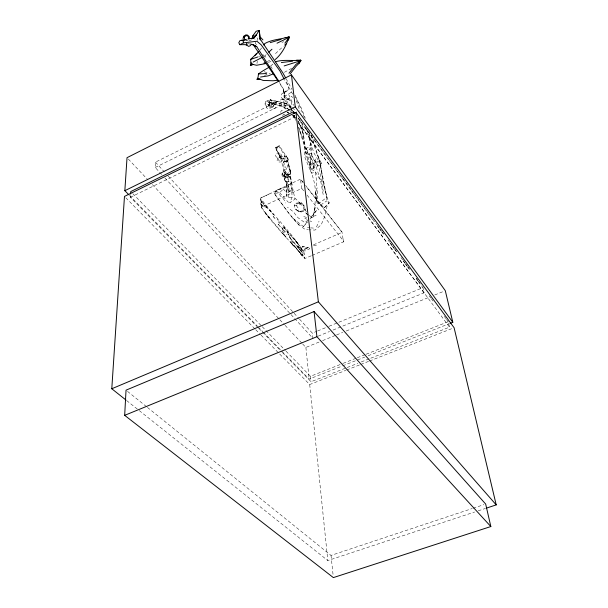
<?xml version="1.0" encoding="UTF-8"?>
<svg xmlns="http://www.w3.org/2000/svg" width="608" height="608" viewBox="0 0 608 608"><rect width="100%" height="100%" fill="white"/><g stroke="black" fill="none" stroke-linecap="round" stroke-linejoin="round"><path stroke-width="0.46" stroke-dasharray="3.04 2.28" d="M313.188 165.414L313.181 167.436L314.245 169.913L313.188 165.414L313.523 164.107L308.75 155.481L298.748 127.376M304.137 253.278L304.144 252.806C292.129 233.024 274.542 216.577 260.376 198.147L300.42 179.155L303.263 182.4M286.391 193.017L286.832 181.42L289.75 181.61L292.668 191.254L289.598 191.619L286.391 193.017L286.581 196.126L288.861 197.623L292.174 197.121L290.115 170.27L287.561 160.413L288.602 159.722L279.224 145.669L275.394 147.782L280.577 157.958L283.776 169.928L285.213 177.741L284.362 178.729L286.444 184.406L286.581 196.126M311.22 255.786L305.132 258.408L304.54 257.876L304.182 254.281L303.635 253.544L304.441 253.81L304.182 254.281M316.517 196.521L316.646 181.64L315.354 171.73L311.038 168.88L305.664 155.678M309.958 219.047C316.099 213.856 314.594 205.056 315.392 197.934C315.985 188.191 314.1 178.547 310.012 169.685L310.346 159.463L310.832 165.756L298.528 127.406M304.213 249.751L306.356 248.649L309.822 248.718L304.889 251.051L303.058 250.169L302.336 246.369L305.664 247.851L305.642 248.528L304.464 249.052M161.667 174.45L155.23 167.481L155.42 162.146L283.541 98.496L291.407 109.174M323.175 194.575L320.652 180.842L315.354 171.73L311.592 173.326L310.194 165.84L315.134 162.268L315.301 158.034M257.914 327.499L130.416 197.288L130.568 194.834M261.166 201.978L261.691 202.51L261.052 200.99L261.691 202.51L261.166 201.978L260.688 203.931L262.861 206.963L260.688 203.931M287.987 90.698L285.258 91.2L281.717 94.004L281.063 96.626L282.728 99.53L284.377 99.271L283.966 95.897L285.122 91.899L287.987 90.698L288.481 86.511L285.684 79.716M309.016 132.377L310.893 143.587L308.978 146.786L306.09 148.595L305.55 152.623L310.194 165.84M256.979 63.513L257.283 61.256M257.587 40.531L257.838 38.904L256.758 37.498M288.07 167.785L284.894 155.762L279.08 146.49L279.224 145.669L277.4 148.124L275.394 147.782L281.018 158.164L284.324 158.81L287.204 157.768L288.602 159.722L286.634 161.736L283.465 162.002L284.225 169.518L286.885 174.306L289.742 174.245L290.814 172.132L286.224 155.868L281.018 158.164M288.861 197.623L287.918 189.46L289.112 183.456L287.69 178.22L290.115 170.27L288.998 168.598L287.561 160.413L283.465 162.002L286.991 170.202L284.225 169.518M314.602 210.376L315.332 206.902L312.93 215.627L316.981 209.76L310.012 218.325L316.084 215.673L310.612 216.486L309.092 215.407M311.304 134.862L319.907 161.652L323.198 182.468L326.564 196.019L329.224 202.928L327.385 204.584L324.877 216.228L321.138 224.876L315.012 230.075L309.328 229.809M261.25 207.153L261.463 206.507L261.25 207.153L262.785 209.76L280.66 230.994M311.25 135.69L317.125 154.592L321.526 163.4L320.697 166.668L326.815 197.205L326.876 200.838L329.224 202.928L324.224 207.852L323.844 206.781L317.893 203.528L317.315 187.842M292.174 197.121L289.796 202.776L294.971 199.181L290.51 177.658L290.115 170.27M282.773 115.778L283.267 114.631L285.281 114.122M316.464 226.997L319.033 221.304M286.832 181.42L288.572 186.23L289.598 191.619L287.219 188.115L284.293 187.203L283.305 189.118L279.604 192.683L274.36 193.428L275.515 195.358C285.076 207.001 292.463 221.494 305.535 229.634L308.378 229.771M285.258 91.2L283.731 94.118L283.442 89.3L279.46 83.076M314.883 167.375L313.523 164.107L313.181 167.436L314.883 167.375L320.834 164.722L321.526 163.4M280.47 112.32L281.565 110.413L284.263 110.124M275.394 147.782L276.055 147.812L280.577 157.958L283.153 158.787L284.894 155.762M283.298 104.774L289.309 110.078L283.7 107.076L268.774 102.212L270.15 99.849L270.864 99.978L271.632 101.034L291.566 107.358M299.128 225.325L287.052 211.037L274.36 193.428L275.599 191.3L277.909 189.453L284.293 187.203M306.356 211.652L304.927 209.357L303.08 211.371L301.256 211.941L298.232 211.31L295.412 209.015L294.204 205.534L295.8 203.209L301.614 202.882L304.365 206.158L306.052 213.248L308.469 215.756M259.943 50.168L261.577 47.948M293.162 218.386L303.438 226.571L307.823 221.076M289.302 98.808L282.728 99.53L289.302 98.808L291.361 96.3L292.775 97.531M303.438 226.571L307.587 221.783M274.36 193.428L277.909 189.453L283.305 189.118L286.315 192.25M303.08 211.371L304.927 209.357M268.774 102.212L273.342 102.79L283.738 106.142L285.965 109.683L283.7 107.076L268.774 102.212L270.864 99.978M288.595 172.725L284.787 175.598L284.362 178.729L282.203 172.809L283.396 171.555L290.51 177.658L285.213 177.741L283.776 169.928M324.224 207.852L327.385 204.584M275.485 53.603L283.298 46.345M283.465 162.002L284.346 161.166L284.324 158.81M264.86 55.868L266.152 54.652M317.893 203.528L319.74 203.057L326.815 197.205L323.198 182.468L319.907 161.652L317.125 154.592M279.118 157.563L280.698 156.203L280.113 153.338L278.312 152.996L276.07 153.535L275.5 155.846L276.663 157.191L278.365 158.065L280.698 156.203M270.834 65.884L272.87 64.114M308.089 219.952L304.874 222.665L297.89 217.626L293.238 211.706L287.447 207.244M306.356 248.649L310.916 245.928M320.652 205.01L326.876 200.838M264.48 75.719L268.69 73.104L270.34 73.545M284.339 72.306L292.091 68.111M288.572 186.23L286.444 184.406L282.659 173.797L284.696 172.634L289.75 181.61M285.213 177.741L288.048 176.16L290.51 177.658L283.396 171.555M155.23 167.481L284.096 103.702L283.541 98.496M294.204 205.534L296.126 205.42L301.614 202.882L295.8 203.209M130.416 197.288L294.204 117.276L293.884 114.494M267.269 61.514L269.777 60.306M261.402 202.259L260.376 198.147L271.221 193.07M280.995 231.876L282.53 233.51L267.034 215.62L265.734 213.499L268.782 217.352L261.341 207.054L301.788 188.434L300.42 179.155L303.308 182.848M276.055 147.812L279.08 146.49M268.379 62.464L270.94 61.362M312.086 255.413L343.398 241.923L343.33 240.776L341.977 231.96L305.573 185.356M309.548 164.563L315.225 162.131L319.907 161.652L315.134 162.268M313.462 244.849L342.061 232.355L305.619 185.805M299.531 319.17L312.345 333.131L316.73 331.33M317.612 330.965L328.145 326.64M329.019 326.276L422.94 287.683L424.065 292.836L341.795 326.488M318.166 336.156L329.544 331.504M333.04 330.068L340.921 326.846M302.64 343.968L305.892 347.419L319.048 342.068M322.552 340.64L335.707 335.289M336.581 334.932L342.714 332.432M346.226 331.003L429.514 297.114M434.773 294.971L444.418 291.05M248.763 40.987L252.046 39.68M286.026 351.166L310.475 376.291L342.266 363.698M343.148 363.348L356.394 358.097M357.276 357.747L365.226 354.601M366.107 354.244L448.233 321.7L449.51 327.15L370.135 358.446M263.408 332.333L309.153 379.096L341.764 366.198M342.646 365.849L364.678 357.132M368.197 355.741L449.282 323.676M282.484 352.587L311.038 381.748L346.317 367.84M347.198 367.49L357.785 363.318M361.312 361.927L369.254 358.796M261.068 335.145L309.715 384.545L345.808 370.34M346.689 369.991L359.898 364.8M360.78 364.45L368.699 361.334M369.58 360.985L453.218 328.069M297.852 120.749C304.38 130.066 304.334 141.793 305.55 152.623L307.701 154.668L311.319 153.338L310.506 158.065L312.079 156.218L310.893 143.587L309.746 149.674L307.238 150.176L306.09 148.595M311.038 168.88L316.206 166.964L320.652 180.842M281.922 42.385L283.685 41.739M147.41 407.406L331.018 555.416L472.188 508.539M473.085 508.242L483.877 504.655M139.255 410.598L327.818 560.568L474.605 512.027M478.207 510.834L485.412 508.455M289.742 174.245L284.787 175.598L287.918 189.46M283.966 95.897L286.558 95.228L291.665 92.021L292.782 93.427M301.621 250.853L302.396 251.104M305.664 247.851L307.861 247.426L302.336 246.369M295.412 209.015L298.878 211.554L304.053 210.588L303.286 206.158L299.334 203.84M313.515 245.541L316.988 245.024M273.342 102.79L288.321 103.808L291.68 107.008M297.373 246.567L302.738 253.209L290.495 238.412L287.835 233.67L288.329 234.84L286.999 231.177L290.13 237.576L289.279 237.09L299.356 248.733L298.057 246.863M307.39 227.582L309.966 227.802M310.825 227.871L313.401 228.091M258.636 56.772L260.224 56.939M247.562 43.601L250.352 44.088M300.086 252.806L297.738 249.706L302.29 255.641L299.873 253.24L301.712 254.942L299.607 251.811L300.8 253.962L289.796 241.087L293.892 246.24L291.49 243.025M298.232 211.31L301.256 211.941M271.632 101.034L270.15 99.849L288.321 103.808M270.15 99.849L285.57 103.261L290.039 107.821M266.684 207.564L267.284 207.7L266.441 206.165L267.284 207.7M284.346 161.166L286.634 161.736M261.372 202.099L260.376 198.147M264.138 71.736L268.69 73.104M292.668 191.254L288.412 189.977L289.598 191.619M303.749 216.562L306.774 217.52M275.599 191.3L278.38 192.212L280.41 195.936L283.48 198.884L285.844 203.026M269.238 217.155L268.09 216.668L269.534 217.641L268.592 216.387L269.534 217.641M304.813 218.158L307.101 219.344M310.148 220.932L311.676 221.73M286.915 98.823L290.784 100.936L292.402 106.187M317.65 201.841L319.74 203.057M269.967 210.505L269.207 209.996L273.592 214.784L269.967 210.505L270.796 211.493M282.986 233.882L293.786 246.02L291.734 243.58M306.052 213.248L308.332 214.867M299.273 202.35L304.365 206.158L299.273 202.35L294.713 197.866L294.971 199.181M286.991 112.062L288.443 113.179L287.447 111.781M290.784 100.936L285.023 96.474L283.442 89.3L284.681 97.318L290.518 107.73M266.008 205.975L266.844 206.629M266.266 207.29L264.723 205.056L266.266 207.29L268.196 208.81M299.402 249.037L300.534 250.222M126.631 400.566L138.51 410.012M127.505 391.362L146.672 406.813M273.425 216.874L275.067 218.211L274.489 218.302L273.516 217.17L273.167 215.984L273.516 217.17M284.894 230.918L285.494 231.412M281.595 227.4L283.244 229.117L281.595 227.4L283.662 230.88L282.264 228.866M290.001 110.694L291.384 111.925M283.009 226.404L291.354 236.185L283.009 226.404L285.114 228.593M301.56 253.703L302.822 254.874L303.422 256.614L302.282 253.81M292.357 107.646L296.392 111.484M287.318 112.1L288.443 113.179L286.771 110.952M264.594 55.898L265.924 57.205M283.754 230.326L284.552 231.139M125.803 197.767L255.071 329.057M255.74 329.734L260.406 334.468M292.729 115.809L295.344 118.469M129.489 195.426L257.442 326.23M258.104 326.906L262.747 331.656M258.582 328.176L281.823 351.91M132.742 193.602L261.577 326.04M262.238 326.716L285.365 350.489M128.326 159.068L147.835 179.763M152.388 184.596L279.224 319.132M279.878 319.823L284.43 324.649M285.084 325.341L301.994 343.277M164.882 177.939L290.388 313.903M291.027 314.602L312.915 338.306L312.345 333.131M155.42 162.146L164.388 171.92M168.234 176.107L298.893 318.478M304.54 257.876L303.947 257.222C307.093 260.308 301.188 255.626 301.401 254.357M279.604 192.683L288.488 202.426M293.056 115.474L295.458 118.112M292.676 244.72L293.786 246.02M283.624 230.827L285.053 232.537M295.579 96.953L301.652 108.748L305.269 118.279M301.788 188.434L304.129 191.383M307.055 195.069L343.33 240.776M261.014 203.786L262.542 205.709L261.752 203.999M283.906 233.191L280.964 229.421M296.126 205.42L298.323 208.255L298.878 211.554M286.117 234.46L286.444 234.886M282.044 232.872L286.034 237.211L283.776 234.437M294.204 117.276L295.898 119.571M298.726 123.386L449.51 327.15M284.096 103.702L289.172 110.565M292.554 115.14L295.382 118.955M298.764 123.53L424.065 292.836M298.057 117.815L314.374 139.962M314.936 140.722L327.309 157.525M327.872 158.285L340.244 175.089M340.807 175.849L342.494 178.144M343.056 178.904L350.93 189.597M351.492 190.357L353.18 192.652M353.742 193.412L376.8 224.724M377.363 225.484L379.05 227.78M379.612 228.54L381.3 230.827M381.862 231.595L383.549 233.882M388.048 239.993L389.736 242.288M390.298 243.048L391.985 245.343M392.548 246.103L394.242 248.391M394.805 249.158L396.492 251.446M400.991 257.556L402.678 259.852M403.241 260.612L404.928 262.899M405.49 263.667L407.178 265.954M407.74 266.722L409.427 269.01M416.176 278.175L417.863 280.463M418.426 281.23L420.113 283.518M429.111 295.739L430.798 298.026M431.361 298.794L433.048 301.082M444.296 316.358L445.983 318.645M446.546 319.413L448.233 321.7M298.156 118.324L374.034 221.312M377.408 225.887L379.096 228.182M379.658 228.942L381.345 231.23M381.908 231.99L383.595 234.285M390.336 243.436L392.023 245.723M392.586 246.491L394.273 248.778M394.835 249.538L396.522 251.826M403.264 260.984L404.951 263.272M405.513 264.032L407.2 266.319M407.763 267.087L409.45 269.374M416.199 278.525L417.878 280.812M418.441 281.58L422.94 287.683M301.196 248.178L301.766 248.953L300.413 246.59M295.435 240.806L297.35 243.534M277.256 219.055L278.274 220.537M289.735 237.553L290.738 239.043M256.447 44.779L255.398 43.214L254.95 39.512M262.717 54.203L264.799 57.35M270.552 65.991L273.159 69.912M261.934 201.286L264.009 205.344L262.93 202.806M292.744 94.141L284.628 80.02M279.429 82.46L283.86 89.726L284.681 97.318M308.97 153.391L311.775 159.471L316.206 166.964M320.834 164.722L313.872 152.851L305.839 127.999M290.966 108.528L292.311 110.93M286.094 78.721L291.969 89.422M302.092 249.318L302.358 250.002M294.979 95.106L304.35 117.344M264.586 206.15L265.248 207.389M286.224 155.868L287.204 157.768M288.998 168.598L290.814 172.132M284.255 234.483L285.38 236.717M290.837 107.829L290.046 106.263L291.802 110.648M291.232 108.612L292.418 110.96M280.774 153.9L283.153 158.787M282.203 172.809L282.659 173.797M288.648 94.476L293.596 105.344M297.966 121.129L303.316 133.904L305.049 157.814L310.012 169.685M299.828 119.86L304.426 131.168M293.558 115.034L295.663 120.3M299.524 129.96L302.336 136.982M306.85 129.36L311.623 141.314M304.395 257.169L304.76 258.096M294.188 115.148L295.488 118.644M294.15 115.155L295.708 119.533M296.316 100.616L300.002 111.218M261.296 204.797L261.075 204.113L261.341 207.054M301.439 127.338L303.802 136.481M290.48 176.487L292.395 186.306M265.742 213.53L265.833 214.069M319.23 168.386L323.243 191.284M331.018 555.416L333.169 575.753M310.475 376.291L311.038 381.748M307.238 150.176L307.701 154.668M305.892 347.419L309.153 379.096M309.715 384.545L327.818 560.568M343.132 239.271L343.398 241.923M309.723 137.492L311.775 159.471M269.709 103.269L269.686 104.834L268.295 106.005L266.608 106.142L265.156 104.576L265.035 103.497L265.818 102.159L267.718 101.338L269.709 103.269M270.894 106.066L270.872 107.624L269.481 108.802L267.794 108.938L266.342 107.373L266.22 106.294L267.003 104.948L268.896 104.135L270.894 106.066M273.463 105.336L273.395 106.499L271.563 107.95L269.595 107.183L268.698 105.769L269.906 103.489L271.784 103.193L273.463 105.336M271.518 104.728L271.107 106.962L271.639 107.494L273.684 108.916L275.242 108.118L275.85 106.461L275.264 104.766L273.319 103.93L271.518 104.728M277.788 157.806L277.088 160.474L278.51 162.017L281.405 161.964L282.218 159.965L281.382 157.844L277.788 157.806M283.427 158.665L282.173 160.846L280.736 161.173L278.487 160.147L278.016 158.43L279.004 157.008L280.866 156.081L282.88 157.107L283.427 158.665M265.916 101.247L265.4 102.053L266.061 104.644L268.888 104.888L269.884 103.93L269.777 101.483L267.596 100.229L265.916 101.247M274.322 104.736L272.627 106.81L270.712 106.643L269.58 105.154L269.557 103.732L271.062 102.083L273.478 102.577L274.322 104.736M287.371 174.99L285.676 176.776L283.016 176.639L282.036 175.476L282.006 173.592L285.456 171.836L286.725 172.786L287.371 174.99M297.236 242.531L294.865 239.917L299.516 245.83L297.441 243.542L297.236 242.531M295.131 246.673L293.649 245.214L298.019 250.321L295.131 246.673M279.574 225.788L278.099 224.215L280.25 226.845L279.574 225.788M293.786 238.952L291.65 236.466L294.568 239.909L293.786 238.952M293.17 242.957L291.68 240.874L293.17 242.957M299.47 247.859L297.456 245.032L299.47 247.859M317.999 165.832L315.225 162.131L312.079 156.218L317.999 165.832M302.054 250.77L301.766 249.455L302.054 250.77M279.209 222.726L278.836 221.73L279.254 223.721L279.209 222.726M301.028 249.234L300.755 248.338L301.234 249.934L301.028 249.234M316.631 200.116L315.316 190.904L316.928 202.616L316.631 200.116"/><path stroke-width="0.91" d="M248.877 38.714L248.946 36.503L245.769 35.386L244.294 36.86L244.576 38.73M124.678 415.34L126.031 390.169L314.062 311.547L485.67 504.062L490.838 526.543L333.366 577.6L124.678 415.34L316.92 336.703L490.838 526.543M130.614 194.02L130.766 191.566L293.558 111.705L294.682 113.232M125.894 399.973L111.788 388.755L124.473 196.414L295.906 112.427L454.1 327.727L496.212 504.883L486.309 508.159M128.828 194.75L124.845 190.684L127.026 157.685L291.445 74.868L445.299 290.692L452.808 322.278L450.163 323.327M269.473 67.062C265.764 69.168 261.957 71.212 258.468 73.963L258.096 77.094L257.032 79.367L259.966 79.025M275.211 59.523C282.082 53.785 286.482 45.152 288.937 36.837C280.98 39.391 272.156 39.345 264.852 43.518L263.758 44.992M252.221 38.76L252.738 35.986L256.12 31.266L259.259 30.4L260.308 39.672M243.056 38.897L243.572 36.191L245.047 35.902M253.293 64.478L250.382 65.314L250.952 62.776L250.595 59.417L258.848 51.65M244.173 37.407L245.564 34.952L247.281 34.96L248.816 36.434L248.953 38.357M288.382 40.227L289.37 37.232L288.937 36.837M290.115 73.978L296.278 66.067L299.28 63.103L300.481 60.063C292.182 61.218 283.67 59.234 275.591 61.758M299.28 63.103L300.907 60.602L300.481 60.063M252.609 38.623L254.296 37.848L259.259 30.4L260.224 39.9M284.871 43.153L289.37 37.232L285.03 37.628M288.96 73.226L295.815 64.562L300.907 60.602L296.62 60.177M255.018 55.343L256.758 53.36M253.87 37.62L256.302 34.869L251.461 38.692M246.103 45.258L247.144 44.209M258.05 78.356L257.032 79.367L259.479 78.956L263.021 80.408L273.03 80.773L278.213 80.218M268.744 52.235L271.974 49.21M284.673 45.098L286.049 43.852M252.738 35.986L253.84 35.256M262.565 57.205L253.133 62.054M246.187 39.368L239.94 40.637L238.777 42.758L239.894 44.688L243.398 42.872L256.903 41.245L261.166 44.787L280.03 71.09L284.21 79.207M124.845 190.684L295.245 106.864L291.445 74.868M277.028 43.198L289.37 37.232M263.933 63.133L265.605 62.32M250.762 45.433L248.71 46.413L246.757 45.144L246.514 43.358M111.788 388.755L318.372 301.811L496.212 504.883M273.273 73.864L268.143 75.894L260.528 77.034M250.382 65.314L252.882 64.418L256.561 65.269L265.81 63.566M250.595 59.417L257.838 56.962M284.156 65.922L300.907 60.602M270.18 42.659L281.094 39.421M247.988 39.034L254.296 37.848M281.375 62.525L292.516 61.233M242.706 40.409L244.545 40.25M258.468 73.963L266.517 73.5M239.894 44.688L245.579 44.642M250.352 44.088L252.221 44.407M245.556 40.044L247.304 40.371M251.712 44.384L256.758 46.672L278.943 81.647M241.68 40.212L243.299 41.101L243.398 42.872M256.758 46.672L253.148 44.574L278.464 81.525M250.952 62.776L252.882 64.418M260.916 37.711L262.93 39.923M295.245 106.864L452.808 322.278M259.814 38.517L282.887 72.93L285.638 77.892M295.906 112.427L318.372 301.811M293.558 111.705L293.778 113.567M314.062 311.547L316.92 336.703"/></g></svg>
